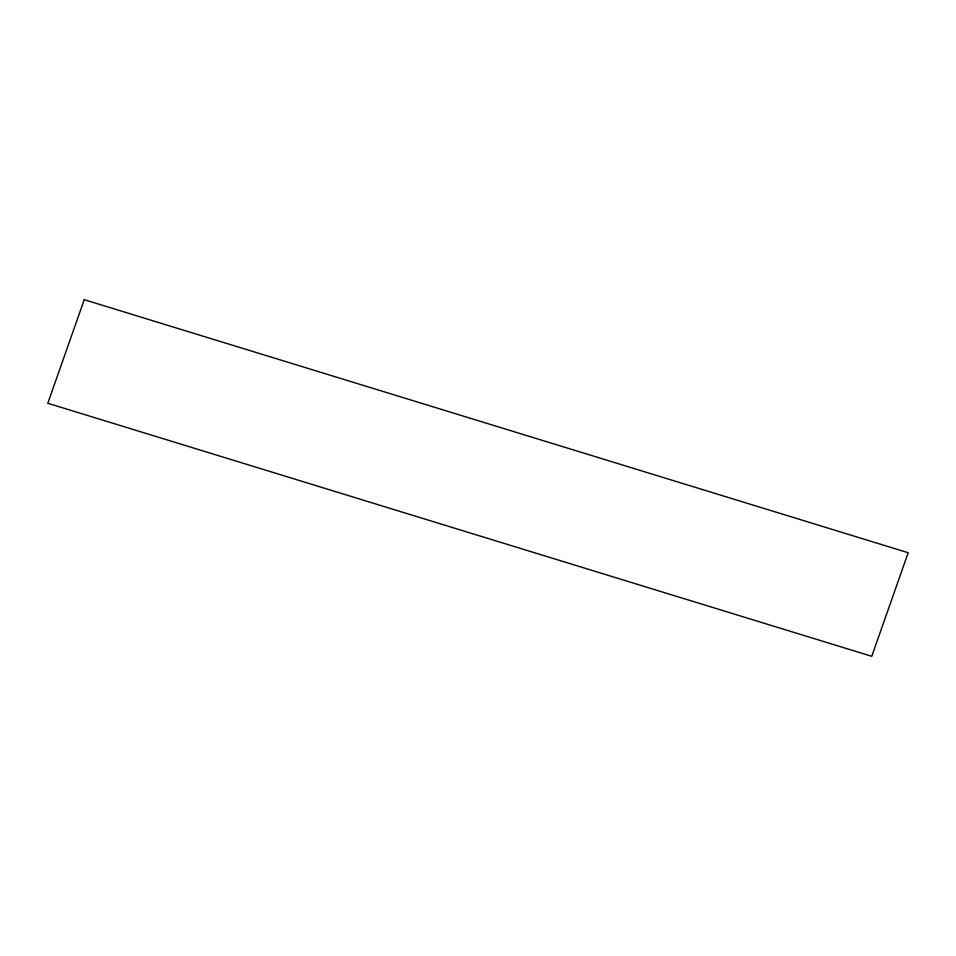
<?xml version="1.0" encoding="UTF-8"?>
<svg xmlns="http://www.w3.org/2000/svg" width="956" height="956" viewBox="0 0 956 956"><rect width="100%" height="100%" fill="white"/><g stroke="black" fill="none" stroke-linecap="round" stroke-linejoin="round"><path stroke-width="1.43" d="M84.236 299.694L47.8 403.265L871.764 656.306L908.2 552.735L84.236 299.694"/></g></svg>
